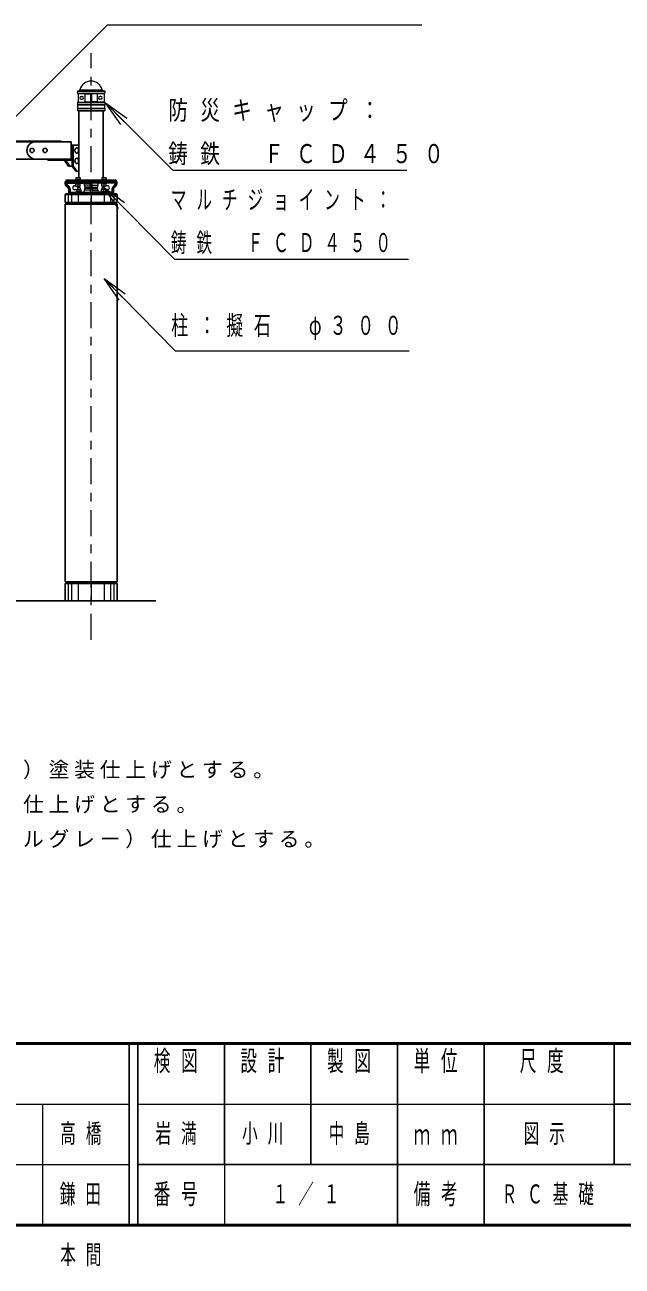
# Model space of a CAD drawing. Units: millimetres on the paper, scale 1:50. Extents: x -365 to 10, y -38 to 257.
# Drawn here: x -250.5 to -181.6, y -4.7 to 138.6 of the extents above; entities that cross this region are included whole.
import ezdxf

# ---------------------------------------------------------------- set-up
doc = ezdxf.new("R2010")
doc.units = ezdxf.units.MM
doc.linetypes.add('USER2', pattern=[6, 3, -1, 1, -1])
doc.layers.add('LY_1', color=7, linetype='Continuous', lineweight=13)
doc.layers.add('LY_2', color=7, linetype='Continuous', lineweight=13)
doc.styles.add('ＭＳ ゴシック', font='')
doc.styles.get('ＭＳ ゴシック').set_extended_font_data('MS Gothic')

msp = doc.modelspace()

# ---------------------------------------------------------------- linework, layer by layer
at = {"layer": 'LY_1', "linetype": 'USER2'}
msp.add_line((-242.891, 67.582), (-242.891, 135.321), dxfattribs=at)
at = {"layer": 'LY_1'}
for p, q in [((-244.471, 130.959), (-244.451, 130.979)), ((-244.471, 130.959), (-241.311, 130.959)), ((-244.471, 130.959), (-244.471, 130.699)), ((-244.471, 130.699), (-244.451, 130.679)), ((-244.471, 130.699), (-241.311, 130.699)), ((-244.451, 130.979), (-241.331, 130.979)), ((-244.451, 130.679), (-241.331, 130.679)), ((-244.451, 130.679), (-243.629, 130.643)), ((-244.391, 130.674), (-244.391, 129.683)), ((-244.289, 130.979), (-244.171, 131.097)), ((-244.171, 131.097), (-241.611, 131.097)), ((-243.591, 130.641), (-242.961, 130.641)), ((-243.591, 130.603), (-243.591, 129.753)), ((-242.961, 130.639), (-242.961, 129.719)), ((-242.191, 130.641), (-242.821, 130.641)), ((-242.821, 130.639), (-242.821, 129.719)), ((-242.191, 130.603), (-242.191, 129.753)), ((-241.331, 130.679), (-242.153, 130.643)), ((-241.493, 130.979), (-241.611, 131.097)), ((-241.391, 130.674), (-241.391, 129.683)), ((-241.331, 130.979), (-241.311, 130.959)), ((-241.331, 130.679), (-241.311, 130.699)), ((-241.311, 130.959), (-241.311, 130.699)), ((-244.431, 129.679), (-244.471, 129.639)), ((-244.471, 129.639), (-244.471, 129.399)), ((-244.471, 129.639), (-241.311, 129.639)), ((-244.471, 129.399), (-244.451, 129.379)), ((-244.471, 129.399), (-241.311, 129.399)), ((-244.451, 129.379), (-244.451, 128.979)), ((-244.451, 129.379), (-241.331, 129.379)), ((-244.431, 129.679), (-243.629, 129.714)), ((-244.431, 129.679), (-241.351, 129.679)), ((-244.041, 130.329), (-243.901, 130.329)), ((-244.041, 130.029), (-243.901, 130.029)), ((-243.591, 129.715), (-242.961, 129.715)), ((-242.191, 129.715), (-242.821, 129.715)), ((-241.351, 129.679), (-242.153, 129.714)), ((-241.741, 130.329), (-241.881, 130.329)), ((-241.741, 130.029), (-241.881, 130.029)), ((-241.351, 129.679), (-241.311, 129.639)), ((-241.311, 129.399), (-241.331, 129.379)), ((-241.331, 129.379), (-241.331, 128.979)), ((-241.311, 129.639), (-241.311, 129.399)), ((-241.222, 129.579), (-239.101, 127.458)), ((-241.222, 129.579), (-238.747, 127.811)), ((-239.455, 127.104), (-241.222, 129.579)), ((-244.451, 128.979), (-244.471, 128.959)), ((-244.471, 128.959), (-244.471, 128.719)), ((-244.471, 128.959), (-241.311, 128.959)), ((-244.471, 128.719), (-244.431, 128.679)), ((-244.471, 128.719), (-241.311, 128.719)), ((-244.451, 128.979), (-241.331, 128.979)), ((-244.431, 128.679), (-241.351, 128.679)), ((-241.311, 128.719), (-241.351, 128.679)), ((-241.331, 128.979), (-241.311, 128.959)), ((-241.311, 128.959), (-241.311, 128.719)), ((-239.991, 120.677), (-245.791, 120.677)), ((-245.791, 120.677), (-245.791, 120.496)), ((-244.691, 120.741), (-244.691, 120.677)), ((-244.091, 120.741), (-244.691, 120.741)), ((-244.151, 120.941), (-244.631, 120.941)), ((-244.631, 120.941), (-244.631, 120.741)), ((-244.151, 120.941), (-244.151, 120.741)), ((-244.091, 120.741), (-244.091, 120.677)), ((-241.691, 120.741), (-241.691, 120.677)), ((-241.091, 120.741), (-241.691, 120.741)), ((-241.631, 120.941), (-241.631, 120.741)), ((-241.151, 120.941), (-241.631, 120.941)), ((-241.151, 120.941), (-241.151, 120.741)), ((-241.091, 120.741), (-241.091, 120.677)), ((-239.991, 120.677), (-239.991, 120.496)), ((-245.791, 120.316), (-242.981, 120.316)), ((-245.516, 118.997), (-245.516, 118.096)), ((-245.391, 119.276), (-242.981, 119.276)), ((-245.141, 118.997), (-245.141, 118.096)), ((-244.791, 120.016), (-244.631, 120.016)), ((-244.791, 119.576), (-244.531, 119.576)), ((-244.691, 120.252), (-244.691, 120.316)), ((-244.691, 120.252), (-244.091, 120.252)), ((-244.631, 119.992), (-244.631, 120.252)), ((-244.631, 119.992), (-244.151, 119.992)), ((-244.591, 119.34), (-244.591, 119.276)), ((-244.591, 119.34), (-243.991, 119.34)), ((-244.551, 119.94), (-244.551, 119.992)), ((-244.551, 119.94), (-244.231, 119.94)), ((-244.531, 119.6), (-244.531, 119.34)), ((-244.531, 119.6), (-244.051, 119.6)), ((-244.451, 119.796), (-244.451, 119.6)), ((-244.131, 119.796), (-244.451, 119.796)), ((-244.391, 119.992), (-244.391, 120.252)), ((-244.391, 118.997), (-244.391, 118.096)), ((-244.291, 119.6), (-244.291, 119.34)), ((-244.231, 119.94), (-244.231, 119.992)), ((-244.151, 119.992), (-244.151, 120.252)), ((-244.131, 119.796), (-244.131, 119.6)), ((-244.091, 120.252), (-244.091, 120.316)), ((-244.051, 119.6), (-244.051, 119.34)), ((-243.991, 119.34), (-243.991, 119.276)), ((-243.691, 120.216), (-243.691, 120.096)), ((-243.651, 120.076), (-243.691, 120.096)), ((-243.691, 119.496), (-243.651, 119.516)), ((-243.691, 119.496), (-243.691, 119.376)), ((-243.651, 120.076), (-243.651, 119.896)), ((-242.981, 120.076), (-243.651, 120.076)), ((-243.611, 119.876), (-243.651, 119.896)), ((-243.651, 119.696), (-243.611, 119.716)), ((-243.651, 119.696), (-243.651, 119.516)), ((-242.981, 119.516), (-243.651, 119.516)), ((-243.611, 119.876), (-243.611, 119.716)), ((-242.981, 119.876), (-243.611, 119.876)), ((-242.981, 119.716), (-243.611, 119.716)), ((-242.981, 120.316), (-242.981, 119.276)), ((-242.841, 119.876), (-242.941, 119.876)), ((-242.891, 118.997), (-242.891, 118.096)), ((-239.991, 120.316), (-242.801, 120.316)), ((-242.801, 120.316), (-242.801, 119.276)), ((-242.801, 120.076), (-242.131, 120.076)), ((-242.801, 119.876), (-242.171, 119.876)), ((-242.801, 119.716), (-242.171, 119.716)), ((-242.801, 119.516), (-242.131, 119.516)), ((-240.391, 119.276), (-242.801, 119.276)), ((-242.171, 119.876), (-242.131, 119.896)), ((-242.171, 119.876), (-242.171, 119.716)), ((-242.131, 119.696), (-242.171, 119.716)), ((-242.131, 120.076), (-242.091, 120.096)), ((-242.131, 120.076), (-242.131, 119.896)), ((-242.131, 119.696), (-242.131, 119.516)), ((-242.091, 119.496), (-242.131, 119.516)), ((-242.091, 120.216), (-242.091, 120.096)), ((-242.091, 119.496), (-242.091, 119.376)), ((-241.791, 119.34), (-241.191, 119.34)), ((-241.791, 119.34), (-241.791, 119.276)), ((-241.731, 119.6), (-241.731, 119.34)), ((-241.251, 119.6), (-241.731, 119.6)), ((-241.691, 120.252), (-241.691, 120.316)), ((-241.091, 120.252), (-241.691, 120.252)), ((-241.331, 119.796), (-241.651, 119.796)), ((-241.651, 119.796), (-241.651, 119.6)), ((-241.631, 119.992), (-241.631, 120.252)), ((-241.151, 119.992), (-241.631, 119.992)), ((-241.551, 119.94), (-241.551, 119.992)), ((-241.231, 119.94), (-241.551, 119.94)), ((-241.491, 119.6), (-241.491, 119.34)), ((-241.472, 119.892), (-239.368, 117.753)), ((-241.472, 119.892), (-239.012, 118.103)), ((-239.725, 117.402), (-241.472, 119.892)), ((-241.391, 119.992), (-241.391, 120.252)), ((-241.391, 118.997), (-241.391, 118.096)), ((-241.331, 119.796), (-241.331, 119.6)), ((-241.251, 119.6), (-241.251, 119.34)), ((-240.991, 119.576), (-241.251, 119.576)), ((-241.231, 119.94), (-241.231, 119.992)), ((-241.191, 119.34), (-241.191, 119.276)), ((-241.151, 119.992), (-241.151, 120.252)), ((-240.991, 120.016), (-241.151, 120.016)), ((-241.091, 120.252), (-241.091, 120.316)), ((-240.641, 118.997), (-240.641, 118.096)), ((-240.266, 118.997), (-240.266, 118.096)), ((-241.394, 109.312), (-239.29, 107.173)), ((-241.394, 109.312), (-238.933, 107.524)), ((-239.646, 106.823), (-241.394, 109.312)), ((-245.516, 74.097), (-245.516, 72.097)), ((-245.141, 74.097), (-245.141, 72.097)), ((-244.391, 74.097), (-244.391, 72.097)), ((-242.891, 74.097), (-242.891, 72.097)), ((-241.391, 74.097), (-241.391, 72.097)), ((-240.641, 74.097), (-240.641, 72.097)), ((-240.266, 74.097), (-240.266, 72.097))]:
    msp.add_line(p, q, dxfattribs=at)
at = {"layer": 'LY_1', "lineweight": 25}
for p, q in [((-244.289, 128.679), (-244.289, 120.941)), ((-241.493, 120.941), (-241.493, 128.679)), ((-275.291, 125.097), (-249.291, 125.097)), ((-253.251, 125.177), (-246.351, 125.177)), ((-246.351, 125.097), (-246.351, 125.177)), ((-275.291, 123.097), (-249.291, 123.097)), ((-316.691, 72.097), (-235.398, 72.097))]:
    msp.add_line(p, q, dxfattribs=at)
at = {"layer": 'LY_1', "color": 40, "lineweight": 25}
for p, q in [((-249.291, 125.097), (-245.171, 125.097)), ((-245.171, 122.977), (-245.171, 125.097)), ((-245.171, 124.697), (-244.289, 124.697)), ((-245.086, 122.297), (-245.086, 124.697)), ((-244.958, 122.297), (-244.958, 124.697)), ((-249.291, 123.097), (-245.171, 123.097)), ((-247.891, 122.977), (-247.891, 123.097)), ((-245.171, 122.977), (-247.891, 122.977)), ((-245.906, 122.897), (-245.906, 122.977)), ((-245.906, 122.897), (-245.779, 122.897)), ((-245.481, 122.297), (-245.906, 122.897)), ((-245.779, 122.897), (-245.779, 122.977)), ((-245.354, 122.297), (-245.779, 122.897)), ((-245.481, 122.297), (-244.958, 122.297)), ((-244.661, 121.697), (-245.086, 122.297)), ((-244.534, 121.697), (-244.958, 122.297))]:
    msp.add_line(p, q, dxfattribs=at)
at = {"layer": 'LY_1', "color": 140, "lineweight": 50}
for p, q in [((-245.791, 120.496), (-239.991, 120.496)), ((-245.791, 120.496), (-245.791, 120.213)), ((-239.991, 120.496), (-239.991, 120.213)), ((-245.391, 119.556), (-245.391, 119.096)), ((-245.391, 119.096), (-240.391, 119.096)), ((-240.391, 119.556), (-240.391, 119.096))]:
    msp.add_line(p, q, dxfattribs=at)
at = {"layer": 'LY_1', "color": 40}
msp.add_line((-244.661, 121.697), (-244.289, 121.697), dxfattribs=at)
at = {"layer": 'LY_1', "color": 4, "lineweight": 25}
for p, q in [((-245.806, 119.097), (-245.891, 118.997)), ((-239.891, 118.997), (-245.891, 118.997)), ((-245.891, 118.996), (-245.891, 118.096)), ((-239.977, 119.096), (-245.805, 119.096)), ((-239.976, 119.098), (-239.89, 118.998)), ((-239.891, 118.996), (-239.891, 118.096)), ((-245.891, 118.096), (-239.891, 118.096)), ((-245.891, 117.896), (-239.891, 117.896)), ((-245.891, 117.896), (-245.891, 74.297)), ((-245.805, 118.096), (-245.805, 117.896)), ((-239.976, 118.096), (-239.976, 117.896)), ((-239.891, 117.896), (-239.891, 74.297)), ((-245.891, 74.297), (-239.891, 74.297)), ((-245.891, 74.097), (-239.891, 74.097)), ((-245.891, 74.097), (-245.891, 72.097)), ((-245.805, 74.297), (-245.805, 74.097)), ((-239.976, 74.297), (-239.976, 74.097)), ((-239.891, 74.097), (-239.891, 72.097))]:
    msp.add_line(p, q, dxfattribs=at)
at = {"layer": 'LY_1'}
for points in [[(-253.251, 126.327), (-240.976, 138.601), (-204.69, 138.601)], [(-241.222, 129.579), (-233.452, 121.809), (-206.452, 121.809)], [(-241.472, 119.892), (-233.257, 111.539), (-206.257, 111.539)], [(-241.394, 109.312), (-233.179, 100.959), (-206.179, 100.959)]]:
    msp.add_lwpolyline(points, dxfattribs=at)
at = {"layer": 'LY_1', "color": 40, "lineweight": 25}
for points in [[(-244.534, 124.397), (-244.516, 124.395), (-244.497, 124.392), (-244.479, 124.386), (-244.461, 124.378), (-244.444, 124.368), (-244.428, 124.356), (-244.412, 124.342), (-244.398, 124.326), (-244.384, 124.309), (-244.372, 124.289), (-244.36, 124.269), (-244.35, 124.247), (-244.342, 124.223), (-244.335, 124.199), (-244.329, 124.174), (-244.325, 124.149), (-244.323, 124.123), (-244.322, 124.097), (-244.323, 124.07), (-244.325, 124.044), (-244.329, 124.019), (-244.335, 123.994), (-244.342, 123.97), (-244.35, 123.947), (-244.36, 123.924), (-244.372, 123.904), (-244.384, 123.884), (-244.398, 123.867), (-244.412, 123.851), (-244.428, 123.837), (-244.444, 123.825), (-244.461, 123.815), (-244.479, 123.807), (-244.497, 123.801), (-244.516, 123.798), (-244.534, 123.797), (-244.553, 123.798), (-244.571, 123.801), (-244.589, 123.807), (-244.607, 123.815), (-244.624, 123.825), (-244.64, 123.837), (-244.656, 123.851), (-244.67, 123.867), (-244.684, 123.884), (-244.697, 123.904), (-244.708, 123.924), (-244.718, 123.947), (-244.726, 123.97), (-244.733, 123.994), (-244.739, 124.019), (-244.743, 124.044), (-244.745, 124.07), (-244.746, 124.097), (-244.745, 124.123), (-244.743, 124.149), (-244.739, 124.174), (-244.733, 124.199), (-244.726, 124.223), (-244.718, 124.247), (-244.708, 124.269), (-244.697, 124.289), (-244.684, 124.309), (-244.67, 124.326), (-244.656, 124.342), (-244.64, 124.356), (-244.624, 124.368), (-244.607, 124.378), (-244.589, 124.386), (-244.571, 124.392), (-244.553, 124.395)], [(-244.534, 123.197), (-244.516, 123.195), (-244.497, 123.192), (-244.479, 123.186), (-244.461, 123.178), (-244.444, 123.168), (-244.428, 123.156), (-244.412, 123.142), (-244.398, 123.126), (-244.384, 123.109), (-244.372, 123.089), (-244.36, 123.069), (-244.35, 123.047), (-244.342, 123.023), (-244.335, 122.999), (-244.329, 122.974), (-244.325, 122.949), (-244.323, 122.923), (-244.322, 122.897), (-244.323, 122.87), (-244.325, 122.844), (-244.329, 122.819), (-244.335, 122.794), (-244.342, 122.77), (-244.35, 122.747), (-244.36, 122.724), (-244.372, 122.704), (-244.384, 122.684), (-244.398, 122.667), (-244.412, 122.651), (-244.428, 122.637), (-244.444, 122.625), (-244.461, 122.615), (-244.479, 122.607), (-244.497, 122.601), (-244.516, 122.598), (-244.534, 122.597), (-244.553, 122.598), (-244.571, 122.601), (-244.589, 122.607), (-244.607, 122.615), (-244.624, 122.625), (-244.64, 122.637), (-244.656, 122.651), (-244.67, 122.667), (-244.684, 122.684), (-244.697, 122.704), (-244.708, 122.724), (-244.718, 122.747), (-244.726, 122.77), (-244.733, 122.794), (-244.739, 122.819), (-244.743, 122.844), (-244.745, 122.87), (-244.746, 122.897), (-244.745, 122.923), (-244.743, 122.949), (-244.739, 122.974), (-244.733, 122.999), (-244.726, 123.023), (-244.718, 123.047), (-244.708, 123.069), (-244.697, 123.089), (-244.684, 123.109), (-244.67, 123.126), (-244.656, 123.142), (-244.64, 123.156), (-244.624, 123.168), (-244.607, 123.178), (-244.589, 123.186), (-244.571, 123.192), (-244.553, 123.195)]]:
    msp.add_lwpolyline(points, close=True, dxfattribs=at)
for centre in [(-249.691, 124.097), (-248.191, 124.097)]:
    msp.add_circle(centre, 0.24, dxfattribs=at)
at = {"layer": 'LY_1'}
for centre, radius, start, end in [((-242.891, 130.777), 1.319, 14.00253, 165.99746), ((-243.631, 130.603), 0.04, 0, 87.5), ((-243.001, 130.639), 0.04, 0, 90), ((-242.781, 130.639), 0.04, 90, 180), ((-242.151, 130.603), 0.04, 92.5, 180), ((-244.041, 130.179), 0.15, 90, 270), ((-243.901, 130.179), 0.15, 270, 90), ((-243.631, 129.753), 0.04, 272.5, 0), ((-243.001, 129.719), 0.04, 270, 0), ((-242.781, 129.719), 0.04, 180, 270), ((-242.151, 129.753), 0.04, 180, 267.5), ((-241.881, 130.179), 0.15, 90, 270), ((-241.741, 130.179), 0.15, 270, 90), ((-244.791, 119.796), 0.22, 90.00001, 267.3386), ((-244.491, 119.796), 0.22, 0.00016, 40.88696), ((-243.791, 120.216), 0.1, 0, 90), ((-243.791, 119.376), 0.1, 270, 0), ((-241.991, 120.216), 0.1, 89.99999, 180), ((-241.991, 119.376), 0.1, 179.99999, 270), ((-241.291, 119.796), 0.22, 139.11303, 179.99984), ((-240.991, 119.796), 0.22, 270, 90)]:
    msp.add_arc(centre, radius, start, end, dxfattribs=at)
at = {"layer": 'LY_1', "color": 40, "lineweight": 25}
msp.add_arc((-249.291, 124.097), 1, 90, 270, dxfattribs=at)
at = {"layer": 'LY_1', "color": 140, "lineweight": 50}
for centre, radius, start, end in [((-245.591, 120.213), 0.2, 180, 242.74229), ((-245.929, 119.556), 0.538, 0, 62.74229), ((-239.853, 119.556), 0.538, 117.25771, 179.99999), ((-240.191, 120.213), 0.2, 297.25771, 0)]:
    msp.add_arc(centre, radius, start, end, dxfattribs=at)
at = {"layer": 'LY_2', "lineweight": 50}
for p, q in [((-365, 21), (0, 21)), ((-365, 0), (0, 0))]:
    msp.add_line(p, q, dxfattribs=at)
at = {"layer": 'LY_2', "color": 211, "lineweight": 25}
for p, q in [((-238.5, 21), (-238.5, 0)), ((-237.5, 21), (-237.5, 0)), ((-227.5, 21), (-227.5, 7)), ((-217.5, 21), (-217.5, 7)), ((-207.5, 21), (-207.5, 0)), ((-197.5, 21), (-197.5, 7)), ((-182.5, 21), (-182.5, 7)), ((-182.5, 14), (-70, 14)), ((-237.5, 7), (0, 7))]:
    msp.add_line(p, q, dxfattribs=at)
at = {"layer": 'LY_2'}
for p, q in [((-365, 14), (-238.5, 14)), ((-248.5, 14), (-248.5, 0)), ((-237.5, 14), (-182.5, 14)), ((-365, 7), (-238.5, 7)), ((-227.5, 7), (-227.5, 0))]:
    msp.add_line(p, q, dxfattribs=at)
at = {"layer": 'LY_2', "lineweight": 25}
msp.add_line((-197.5, 7), (-197.5, 0), dxfattribs=at)

# ---------------------------------------------------------------- texts
at = {"layer": 'LY_1', "style": 'ＭＳ ゴシック'}
for s, insert, char_height, attachment_point in [('\\T1.64;\\W0.75;防災キャップ：', (-233.962, 128.609), 2.199, 4), ('\\T1.64;\\W0.75;鋳鉄\u3000ＦＣＤ４５０', (-233.962, 123.609), 2.199, 4), ('\\T1.64;\\W0.6;マルチジョイント：', (-233.674, 118.339), 2.199, 4), ('\\T1.64;\\W0.6;鋳鉄\u3000ＦＣＤ４５０', (-233.674, 113.339), 2.199, 4), ('\\T1.63;\\W0.65;柱：擬石\u3000φ３００', (-233.638, 103.609), 2.199, 4), ('\\T1.23;格子は、ヒノキ（一等材）とし、カンナがけの上、木材保護着色塗料（マホガニー）塗装仕上げとする。', (-360, 51.503), 1.76, 7), ('\\T1.23;鋼材部は、電気亜鉛メッキ処理の上、ポリエステル粉体塗装（チャコールグレー）仕上げとする。', (-360, 47.503), 1.76, 7), ('\\T1.23;鋳鉄は、ＦＣＤ４５０とし、亜鉛溶射処理の上、ウレタン樹脂塗料塗装（チャコールグレー）仕上げとする。', (-360, 43.503), 1.76, 7), ('\\T1.64;\\W0.6;高橋', (-243.5, 10.5), 2.199, 5), ('\\T1.64;\\W0.6;岩満', (-232.5, 10.5), 2.199, 5), ('\\T1.64;\\W0.6;小川', (-222.5, 10.5), 2.199, 5), ('\\T1.64;\\W0.6;中島', (-212.5, 10.5), 2.199, 5), ('\\T1.64;\\W0.6;図示', (-190, 10.5), 2.199, 5), ('\\T1.64;\\W0.6;鎌田', (-246.5, 3.5), 2.199, 4), ('\\T1.64;\\W0.6;１／１', (-217.5, 3.5), 2.199, 5), ('\\T1.64;\\W0.6;ＲＣ基礎', (-195.5, 3.5), 2.199, 4), ('\\T1.64;\\W0.6;本間', (-243.5, -3.5), 2.199, 5)]:
    msp.add_mtext(s, dxfattribs=dict(at, insert=insert, char_height=char_height, attachment_point=attachment_point))
at = {"layer": 'LY_2', "color": 4, "char_height": 2.346, "style": 'ＭＳ ゴシック'}
for s, insert, attachment_point in [('\\T1.64;\\W0.6;検図', (-232.5, 20.167), 2), ('\\T1.64;\\W0.6;設計', (-222.5, 20.167), 2), ('\\T1.64;\\W0.6;製図', (-212.5, 20.167), 2), ('\\T1.64;\\W0.6;単位', (-202.5, 20.167), 2), ('\\T1.64;\\W0.6;尺度', (-190.25, 20.167), 2), ('\\T1.64;\\W0.6;ｍｍ', (-202.5, 10.5), 5), ('\\T1.64;\\W0.6;番号', (-232.5, 3.5), 5), ('\\T1.64;\\W0.6;備考', (-202.5, 3.5), 5)]:
    msp.add_mtext(s, dxfattribs=dict(at, insert=insert, attachment_point=attachment_point))

doc.saveas('drawing.dxf')
